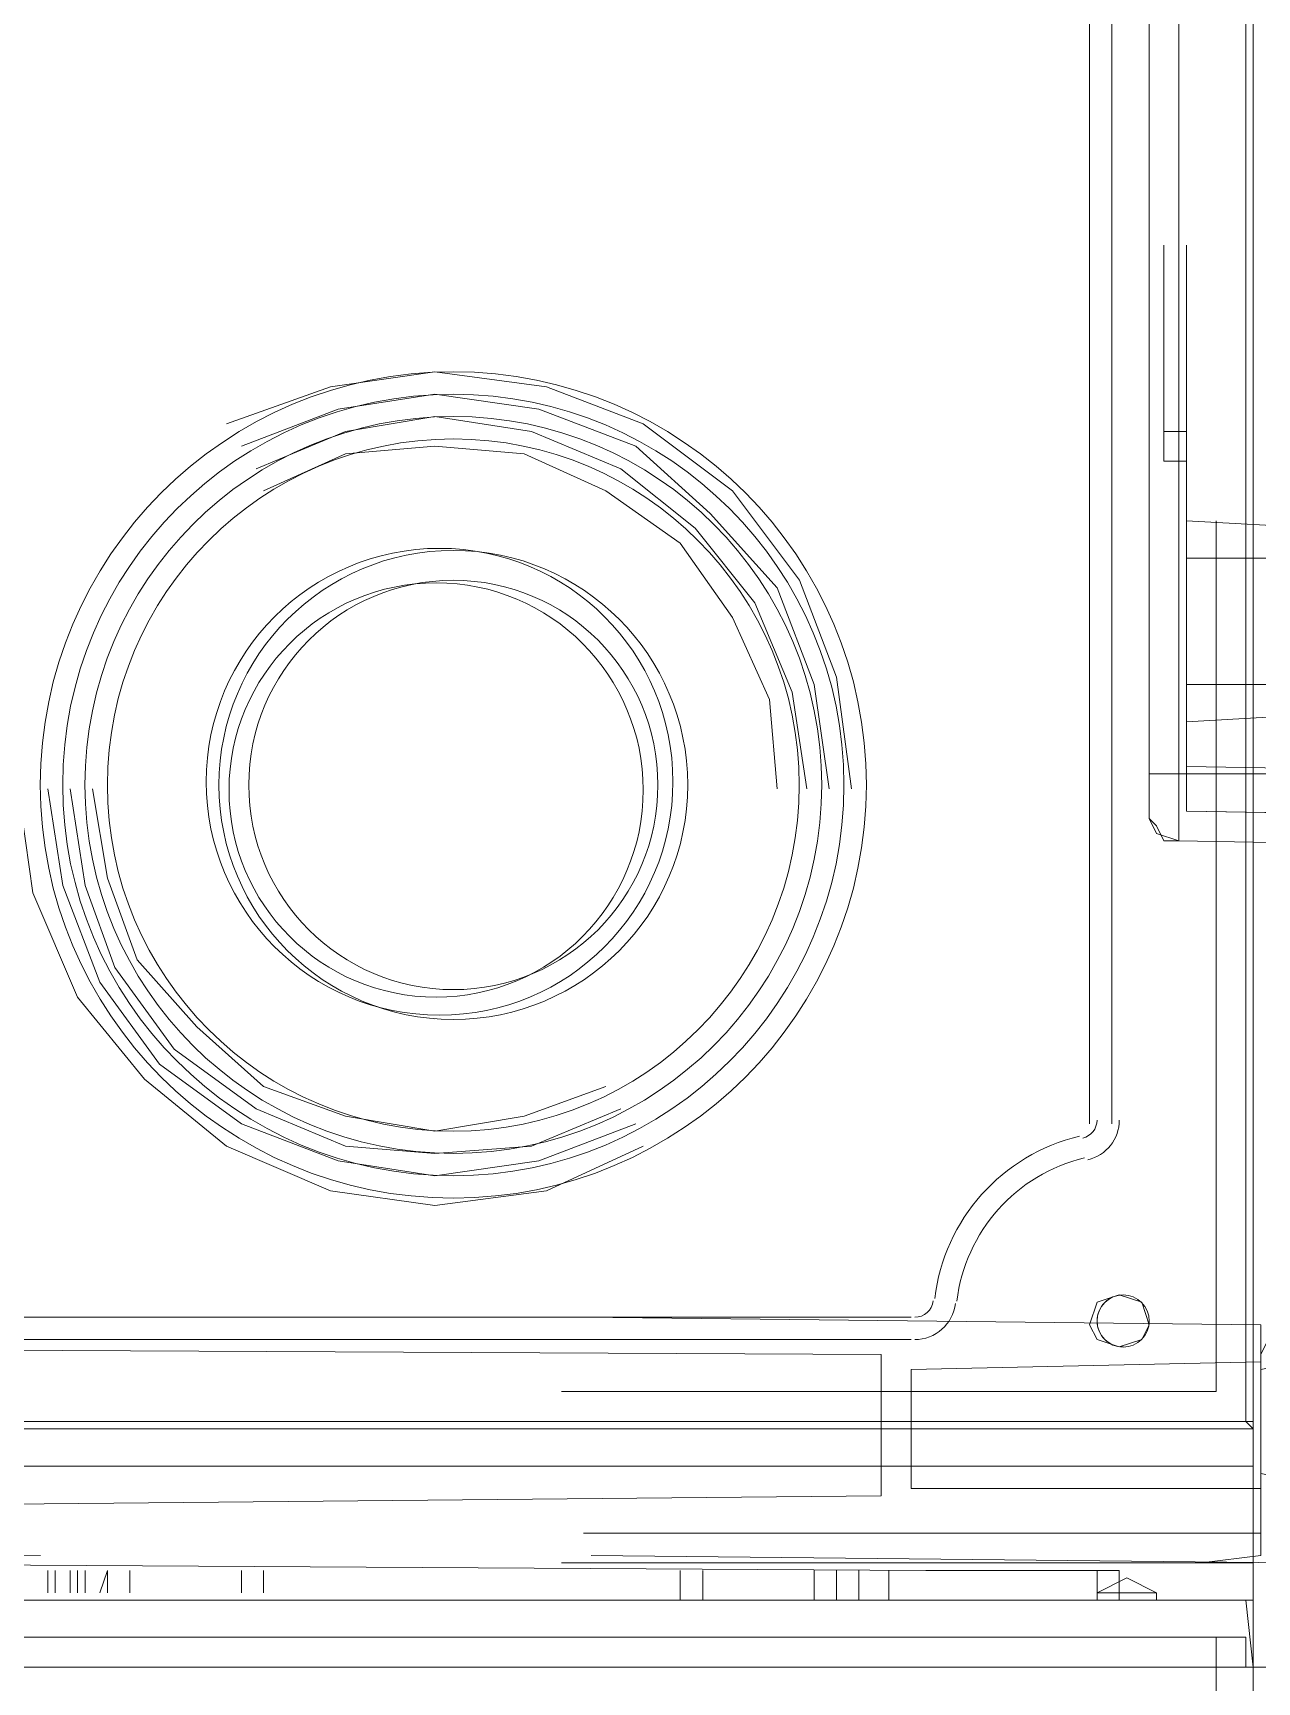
# Model space of a CAD drawing. Header units: millimetres. Extents: x -305 to 1353, y -289 to 1176.
# Drawn here: x -292.14 to -282.9, y 368.74 to 381.18 of the extents above; entities that cross this region are included whole.
import ezdxf

# ---------------------------------------------------------------- set-up
doc = ezdxf.new("R2010")
doc.units = ezdxf.units.MM
doc.header["$MEASUREMENT"] = 0
doc.layers.add('PDF_0', color=7, linetype='Continuous')

msp = doc.modelspace()

# ---------------------------------------------------------------- linework, layer by layer
at = {"layer": 'PDF_0', "lineweight": 18}
for points in [[(-298.091, 374.415), (-298.091, 368.968), (-298.091, 368.856), (-297.53, 368.856), (-297.53, 368.968), (-297.53, 370.372), (-282.929, 370.372), (-282.929, 368.912), (-282.929, 368.856), (-280.795, 368.856), (-280.795, 368.912), (-280.795, 421.644), (-280.795, 421.7), (-282.929, 421.7), (-282.929, 421.644), (-282.929, 420.127), (-297.53, 420.127), (-297.53, 421.644), (-297.53, 421.7), (-298.091, 421.7), (-298.091, 421.644), (-298.091, 416.196)], [(-282.985, 370.709), (-282.985, 388.005)], [(-282.929, 370.653), (-282.985, 370.709), (-297.473, 370.709)], [(-297.53, 369.361), (-282.985, 369.361), (-282.929, 369.361)], [(-283.266, 368.856), (-282.929, 368.856), (-297.53, 368.856), (-297.473, 368.856), (-297.417, 369.081), (-297.249, 369.081), (-297.193, 367.564)], [(-296.8, 367.564), (-296.8, 369.081), (-283.322, 369.081), (-282.985, 369.081), (-282.985, 368.856)], [(-298.091, 321.515), (-298.091, 316.068), (-298.091, 316.012), (-297.53, 316.012), (-297.53, 316.068), (-297.53, 317.528), (-282.929, 317.528), (-282.929, 316.068), (-282.929, 316.012), (-280.795, 316.012), (-280.795, 316.068), (-280.795, 368.8), (-280.795, 368.856), (-282.929, 368.856), (-282.929, 368.8), (-282.929, 367.283), (-297.53, 367.283), (-297.53, 368.744), (-297.53, 368.856), (-298.091, 368.856), (-298.091, 368.744), (-298.091, 363.296)]]:
    msp.add_lwpolyline(points, dxfattribs=at)
for points in [[(-297.53, 370.653), (-282.929, 370.653), (-282.929, 388.005), (-291.408, 388.005), (-291.408, 393.677), (-297.53, 393.677)], [(-284.164, 372.955), (-284.164, 388.005)], [(-283.996, 372.955), (-283.996, 388.005)], [(-295.227, 371.495), (-285.512, 371.495)], [(-295.227, 371.327), (-285.512, 371.327)]]:
    msp.add_lwpolyline(points, close=True, dxfattribs=at)
at = {"layer": 'PDF_0', "lineweight": 0}
for points in [[(-279.84, 386.152), (-279.896, 386.152), (-280.121, 386.152), (-280.121, 386.096), (-280.233, 386.096), (-280.289, 386.096), (-283.49, 386.04), (-283.659, 385.984), (-283.715, 385.815), (-283.715, 385.478), (-283.659, 385.478), (-283.49, 385.478), (-283.49, 375.595), (-283.659, 375.595), (-283.715, 375.595), (-283.715, 385.478), (-283.659, 385.478), (-283.49, 385.478), (-283.49, 385.815), (-283.49, 385.984), (-283.49, 386.04)], [(-283.659, 375.202), (-283.715, 375.258), (-283.659, 375.202), (-283.603, 375.089), (-283.49, 375.089), (-280.402, 375.033), (-280.402, 375.089), (-280.402, 375.145), (-280.458, 375.258), (-280.458, 375.37), (-280.458, 375.482), (-280.458, 375.595), (-280.346, 385.535), (-279.672, 385.535), (-279.672, 385.647), (-279.672, 385.759), (-279.672, 385.872), (-279.672, 385.928), (-279.728, 386.04), (-279.728, 386.096), (-279.784, 386.096), (-279.84, 386.096), (-279.896, 386.096)], [(-283.434, 375.314), (-280.177, 375.258), (-283.434, 375.314), (-280.121, 375.258), (-283.434, 375.314), (-283.434, 375.651), (-283.434, 377.953), (-283.603, 377.953), (-283.603, 379.582)], [(-283.434, 379.582), (-283.434, 377.953)], [(-283.434, 378.178), (-283.603, 378.178)], [(-283.21, 377.336), (-283.21, 370.934), (-288.151, 370.934), (-283.21, 370.934), (-283.21, 377.504)], [(-282.423, 377.448), (-283.434, 377.504), (-283.434, 375.988), (-282.423, 376.044)], [(-288.151, 370.709), (-282.985, 370.709), (-282.985, 377.279)], [(-282.985, 377.223), (-282.985, 370.709), (-282.929, 370.709)], [(-283.603, 375.089), (-283.49, 375.089), (-283.49, 375.145), (-283.49, 375.258), (-283.49, 375.595), (-283.659, 375.595), (-283.715, 375.595), (-283.715, 375.258), (-283.659, 375.145), (-283.49, 375.089), (-280.402, 375.033)], [(-283.49, 375.595), (-283.659, 375.595), (-283.715, 375.595)], [(-280.458, 375.595), (-279.784, 375.539), (-280.458, 375.595), (-283.49, 375.595), (-283.49, 375.202), (-283.49, 375.089)], [(-283.434, 375.651), (-283.434, 375.651)], [(-283.434, 375.651), (-283.434, 375.651)], [(-286.523, 375.482), (-286.523, 375.482)], [(-286.523, 375.482), (-286.523, 375.482)], [(-286.298, 375.482), (-286.298, 375.482)], [(-286.13, 375.482), (-286.13, 375.482)], [(-286.13, 375.482), (-286.13, 375.482)], [(-285.961, 375.482), (-285.961, 375.482)], [(-285.961, 375.482), (-285.961, 375.482)], [(-283.49, 375.089), (-283.49, 375.089)], [(-283.49, 375.089), (-283.49, 375.089)], [(-289.106, 373.91), (-289.106, 373.91)], [(-289.106, 373.742), (-289.106, 373.742)], [(-289.106, 372.899), (-289.106, 372.899)], [(-289.106, 372.731), (-289.106, 372.731)], [(-289.106, 372.562), (-289.106, 372.562)], [(-289.106, 372.338), (-289.106, 372.338)], [(-283.94, 371.271), (-283.771, 371.327), (-283.715, 371.439), (-283.771, 371.608), (-283.94, 371.664)], [(-283.94, 371.664), (-283.94, 371.664)], [(-283.94, 371.664), (-283.94, 371.664)], [(-287.983, 371.495), (-282.873, 371.439), (-282.873, 369.867), (-287.983, 369.867)], [(-282.873, 371.158), (-285.512, 371.102), (-285.512, 370.204), (-282.873, 370.204), (-282.873, 370.316), (-282.592, 370.26), (-282.873, 370.316), (-282.873, 371.046), (-282.873, 371.102), (-282.592, 371.158), (-281.637, 371.214), (-282.592, 371.158), (-282.592, 370.148), (-281.637, 370.148), (-281.637, 370.091), (-279.559, 370.035), (-279.559, 371.271), (-281.637, 371.271), (-281.637, 371.214), (-281.637, 371.439), (-282.704, 371.383), (-282.816, 371.327), (-282.873, 371.214)], [(-297.586, 371.271), (-285.737, 371.214), (-285.737, 370.148), (-297.586, 370.035)], [(-283.94, 371.271), (-283.94, 371.271)], [(-283.94, 371.271), (-283.94, 371.271)], [(-283.21, 370.934), (-283.21, 370.934)], [(-297.473, 370.765), (-297.473, 369.867), (-297.417, 369.754), (-297.305, 369.754), (-292.082, 369.698)], [(-288.151, 370.372), (-282.929, 370.372), (-282.929, 370.653), (-284.389, 370.653), (-282.929, 370.653), (-295.115, 370.653), (-297.53, 370.653), (-297.53, 370.372), (-292.307, 370.372)], [(-282.985, 370.709), (-282.985, 370.709)], [(-282.929, 370.653), (-282.929, 370.653)], [(-282.929, 370.653), (-282.929, 370.653)], [(-282.929, 370.372), (-282.929, 370.372)], [(-282.873, 369.867), (-282.873, 369.698), (-283.322, 369.642)], [(-296.519, 369.417), (-296.463, 369.642), (-296.294, 369.642), (-295.396, 369.642), (-295.115, 369.642), (-285.4, 369.586), (-285.119, 369.586), (-284.164, 369.586), (-283.94, 369.586), (-283.94, 369.361)], [(-288.151, 369.642), (-282.929, 369.642)], [(-287.927, 369.698), (-282.648, 369.642), (-282.143, 369.642)], [(-292.026, 369.417), (-292.026, 369.586)], [(-291.97, 369.586), (-291.97, 369.417)], [(-291.858, 369.417), (-291.858, 369.586)], [(-291.802, 369.586), (-291.802, 369.417)], [(-291.745, 369.417), (-291.745, 369.586)], [(-291.577, 369.417), (-291.577, 369.586), (-291.633, 369.417)], [(-291.408, 369.586), (-291.408, 369.417)], [(-290.566, 369.586), (-290.566, 369.417)], [(-290.398, 369.586), (-290.398, 369.417)], [(-287.253, 369.361), (-287.253, 369.586)], [(-287.084, 369.361), (-287.084, 369.586)], [(-286.242, 369.361), (-286.242, 369.586)], [(-286.074, 369.361), (-286.074, 369.586)], [(-285.905, 369.361), (-285.905, 369.586)], [(-285.68, 369.361), (-285.68, 369.586)], [(-283.659, 369.361), (-283.659, 369.417), (-284.108, 369.417), (-284.108, 369.361), (-284.108, 369.586)], [(-283.659, 369.417), (-283.883, 369.53), (-284.108, 369.417)], [(-288.208, 369.361), (-283.097, 369.361)], [(-288.151, 369.361), (-282.985, 369.361), (-282.929, 368.856)], [(-282.929, 369.361), (-282.985, 369.361)], [(-283.21, 369.081), (-283.21, 367.62)]]:
    msp.add_lwpolyline(points, dxfattribs=at)
for points in [[(-290.678, 378.234), (-289.892, 378.515), (-289.106, 378.627), (-288.264, 378.515), (-287.534, 378.234), (-286.86, 377.729), (-286.354, 377.055), (-286.074, 376.325), (-285.961, 375.482), (-286.074, 376.325), (-286.354, 377.055), (-286.86, 377.729), (-287.534, 378.234), (-288.264, 378.515), (-289.106, 378.627), (-289.892, 378.515)], [(-290.566, 378.066), (-289.836, 378.346), (-289.106, 378.459), (-288.32, 378.346), (-287.59, 378.066), (-287.028, 377.56), (-286.523, 376.999), (-286.242, 376.269), (-286.13, 375.482), (-286.242, 376.269), (-286.523, 376.999), (-287.028, 377.56), (-287.59, 378.066), (-288.32, 378.346), (-289.106, 378.459), (-289.836, 378.346)], [(-290.454, 377.897), (-289.78, 378.178), (-289.106, 378.29), (-288.376, 378.178), (-287.702, 377.897), (-287.141, 377.448), (-286.691, 376.886), (-286.41, 376.212), (-286.298, 375.482), (-286.41, 376.212), (-286.691, 376.886), (-287.141, 377.448), (-287.702, 377.897), (-288.376, 378.178), (-289.106, 378.29), (-289.78, 378.178)], [(-290.398, 377.729), (-289.78, 378.01), (-289.106, 378.066), (-288.432, 378.01), (-287.814, 377.729), (-287.253, 377.336), (-286.86, 376.774), (-286.579, 376.156), (-286.523, 375.482), (-286.579, 376.156), (-286.86, 376.774), (-287.253, 377.336), (-287.814, 377.729), (-288.432, 378.01), (-289.106, 378.066), (-289.78, 378.01)], [(-282.423, 376.269), (-283.434, 376.269), (-283.434, 377.223), (-282.423, 377.223)], [(-280.177, 375.595), (-283.434, 375.651)], [(-287.534, 372.787), (-288.264, 372.45), (-289.106, 372.338), (-289.892, 372.45), (-290.678, 372.787), (-291.296, 373.292), (-291.802, 373.91), (-292.139, 374.696), (-292.251, 375.482), (-292.139, 374.696), (-291.802, 373.91), (-291.296, 373.292), (-290.678, 372.787), (-289.892, 372.45), (-289.106, 372.338), (-288.264, 372.45)], [(-287.59, 372.955), (-288.32, 372.675), (-289.106, 372.562), (-289.836, 372.675), (-290.566, 372.955), (-291.184, 373.405), (-291.633, 374.022), (-291.914, 374.752), (-292.026, 375.482), (-291.914, 374.752), (-291.633, 374.022), (-291.184, 373.405), (-290.566, 372.955), (-289.836, 372.675), (-289.106, 372.562), (-288.32, 372.675)], [(-287.702, 373.068), (-288.376, 372.787), (-289.106, 372.731), (-289.78, 372.787), (-290.454, 373.068), (-291.072, 373.517), (-291.521, 374.135), (-291.745, 374.752), (-291.858, 375.482), (-291.745, 374.752), (-291.521, 374.135), (-291.072, 373.517), (-290.454, 373.068), (-289.78, 372.787), (-289.106, 372.731), (-288.376, 372.787)], [(-287.814, 373.236), (-288.432, 373.012), (-289.106, 372.899), (-289.78, 373.012), (-290.398, 373.236), (-290.903, 373.685), (-291.352, 374.191), (-291.577, 374.809), (-291.689, 375.482), (-291.577, 374.809), (-291.352, 374.191), (-290.903, 373.685), (-290.398, 373.236), (-289.78, 373.012), (-289.106, 372.899), (-288.432, 373.012)], [(-283.715, 371.439), (-283.771, 371.608), (-283.94, 371.664), (-284.108, 371.608), (-284.164, 371.439), (-284.108, 371.327), (-283.94, 371.271), (-283.771, 371.327)], [(-283.715, 371.439), (-283.771, 371.608), (-283.94, 371.664), (-284.108, 371.608), (-284.164, 371.439), (-284.108, 371.327), (-283.94, 371.271), (-283.771, 371.327)], [(-282.985, 370.709), (-282.929, 370.709)]]:
    msp.add_lwpolyline(points, close=True, dxfattribs=at)
at = {"layer": 'PDF_0', "lineweight": 18}
for points in [[(-284.216, 372.847, 0.347717), (-284.108, 372.983, -0.347717)], [(-284.177, 372.683, 0.347655), (-283.94, 372.983, -0.347655)], [(-284.241, 372.861, 0.314797), (-285.333, 371.636, -0.314797)], [(-284.202, 372.697, 0.314842), (-285.166, 371.616, -0.314842)], [(-285.484, 371.495, 0.380047), (-285.344, 371.619, -0.380047)], [(-285.484, 371.327, 0.379946), (-285.177, 371.599, -0.379946)]]:
    msp.add_lwpolyline(points, format="xyb", close=True, dxfattribs=at)
msp.add_lwpolyline([(-283.911, 371.664, 0.414214), (-284.108, 371.467, 0.414214), (-283.911, 371.271)], format="xyb", dxfattribs=at)
for centre, radius in [((-288.966, 375.511), 3.117), ((-288.966, 375.511), 3.117), ((-288.966, 375.511), 2.948), ((-288.966, 375.511), 2.948), ((-288.966, 375.511), 2.78), ((-288.966, 375.511), 2.78), ((-288.966, 375.51), 2.611), ((-288.966, 375.51), 2.611), ((-288.966, 375.511), 1.769), ((-288.966, 375.511), 1.769), ((-288.966, 375.511), 1.544), ((-288.966, 375.511), 1.544), ((-283.911, 371.467), 0.197)]:
    msp.add_circle(centre, radius, dxfattribs=at)
at = {"layer": 'PDF_0', "lineweight": 0}
for centre, radius in [((-289.07, 375.535), 1.761), ((-289.07, 375.535), 1.761), ((-289.096, 375.473), 1.563), ((-289.096, 375.473), 1.563)]:
    msp.add_circle(centre, radius, dxfattribs=at)

doc.saveas('drawing.dxf')
